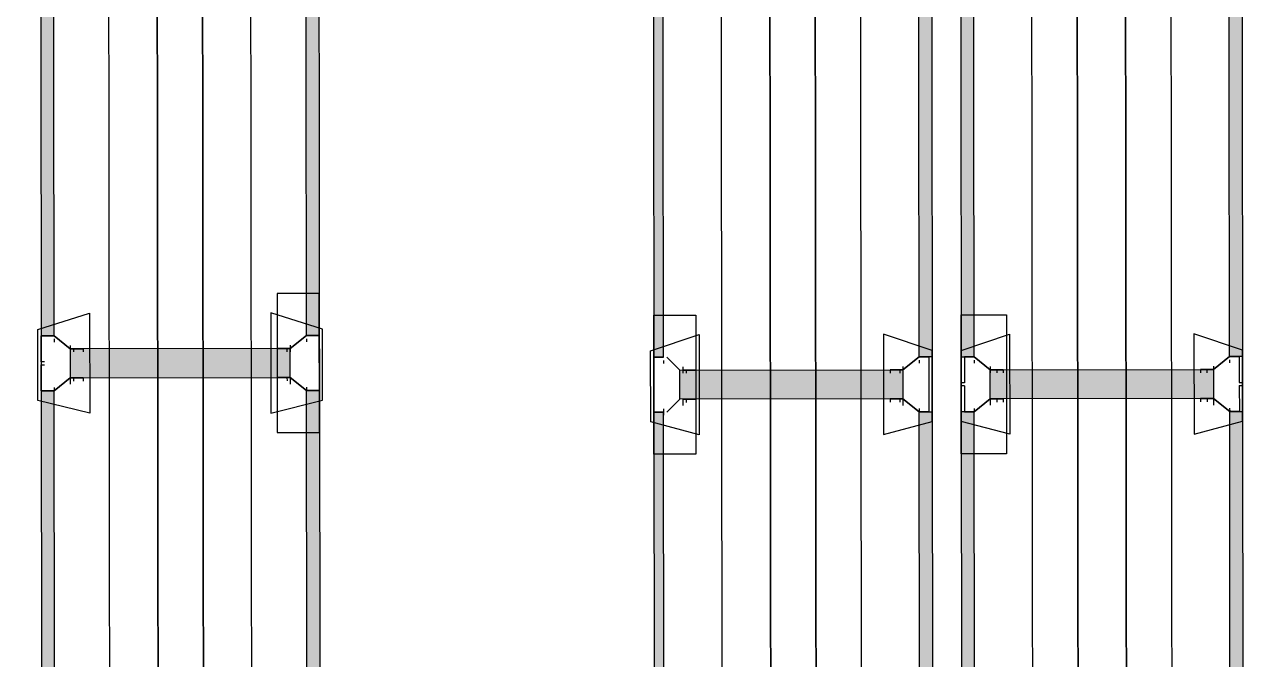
# Model space of a CAD drawing. Header units: feet. Extents: x -99009 to 3252343, y -11094690 to 9035152.
# Drawn here: x 2521594 to 2523581, y -1947488 to -1946464 of the extents above; entities that cross this region are included whole.
import ezdxf

# ---------------------------------------------------------------- set-up
doc = ezdxf.new("R2010")
doc.units = ezdxf.units.FT
doc.layers.add('1', color=1, linetype='Continuous')

# ---------------------------------------------------------------- blocks, each defined once
blk = doc.blocks.new('RM Stand 1')
at = {"transparency": 33554687}
for color, points in [(256, [(735125.6, -1125512.3), (736038.6, -1125491.4), (735125.6, -1125491.4)]), (256, [(735125.6, -1125512.3), (736038.6, -1125512.3), (736038.6, -1125491.4)]), (256, [(736127.3, -1125512.3), (737040.4, -1125491.4), (736127.3, -1125491.4)]), (256, [(736127.3, -1125512.3), (737040.4, -1125512.3), (737040.4, -1125491.4)]), (1, [(736106.4, -1125893.2), (736059.5, -1125538.4), (736059.5, -1125893.2)]), (1, [(736106.4, -1125893.2), (736106.4, -1125538.4), (736059.5, -1125538.4)]), (1, [(736106.4, -1125893.2), (736059.5, -1125538.4), (736059.5, -1125893.2)]), (1, [(736106.4, -1125893.2), (736106.4, -1125538.4), (736059.5, -1125538.4)]), (256, [(735125.6, -1125940.1), (736038.6, -1125919.2), (735125.6, -1125919.2)]), (256, [(735125.6, -1125940.1), (736038.6, -1125940.1), (736038.6, -1125919.2)]), (256, [(736127.3, -1125940.1), (737040.4, -1125919.2), (736127.3, -1125919.2)]), (256, [(736127.3, -1125940.1), (737040.4, -1125940.1), (737040.4, -1125919.2)]), (256, [(735125.6, -1129487.9), (736038.6, -1129508.8), (735125.6, -1129508.8)]), (256, [(735125.6, -1129487.9), (736038.6, -1129487.9), (736038.6, -1129508.8)]), (256, [(736127.3, -1129487.9), (737040.4, -1129508.8), (736127.3, -1129508.8)]), (256, [(736127.3, -1129487.9), (737040.4, -1129487.9), (737040.4, -1129508.8)]), (1, [(736106.4, -1129534.9), (736059.5, -1129894.9), (736059.5, -1129534.9)]), (1, [(736106.4, -1129534.9), (736106.4, -1129894.9), (736059.5, -1129894.9)]), (1, [(736106.4, -1129534.9), (736059.5, -1129894.9), (736059.5, -1129534.9)]), (1, [(736106.4, -1129534.9), (736106.4, -1129894.9), (736059.5, -1129894.9)]), (256, [(735125.6, -1129921), (736038.6, -1129941.9), (735125.6, -1129941.9)]), (256, [(735125.6, -1129921), (736038.6, -1129921), (736038.6, -1129941.9)]), (256, [(736127.3, -1129921), (737040.4, -1129941.9), (736127.3, -1129941.9)]), (256, [(736127.3, -1129921), (737040.4, -1129921), (737040.4, -1129941.9)]), (256, [(735125.6, -1129988.8), (736038.6, -1130009.7), (735125.6, -1130009.7)]), (256, [(735125.6, -1129988.8), (736038.6, -1129988.8), (736038.6, -1130009.7)]), (256, [(736127.3, -1129988.8), (737040.4, -1130009.7), (736127.3, -1130009.7)]), (256, [(736127.3, -1129988.8), (737040.4, -1129988.8), (737040.4, -1130009.7)]), (1, [(736106.4, -1130035.8), (736059.5, -1130395.8), (736059.5, -1130035.8)]), (1, [(736106.4, -1130035.8), (736106.4, -1130395.8), (736059.5, -1130395.8)]), (1, [(736106.4, -1130035.8), (736059.5, -1130395.8), (736059.5, -1130035.8)]), (1, [(736106.4, -1130035.8), (736106.4, -1130395.8), (736059.5, -1130395.8)]), (256, [(735125.6, -1130421.9), (736038.6, -1130437.5), (735125.6, -1130437.5)]), (256, [(735125.6, -1130421.9), (736038.6, -1130421.9), (736038.6, -1130437.5)]), (256, [(736127.3, -1130421.9), (737040.4, -1130437.5), (736127.3, -1130437.5)]), (256, [(736127.3, -1130421.9), (737040.4, -1130421.9), (737040.4, -1130437.5)])]:
    blk.add_hatch(color=color, dxfattribs=at).paths.add_polyline_path(points)
for points in [[(736028.2, -1125486.2), (736002.1, -1125569.7), (736163.8, -1125569.7), (736143, -1125486.2), (736028.2, -1125486.2)], [(736028.2, -1125486.2), (736002.1, -1125569.7), (736163.8, -1125569.7), (736143, -1125486.2), (736028.2, -1125486.2)], [(735125.6, -1125491.4), (736038.6, -1125491.4), (736038.6, -1125512.3), (735125.6, -1125512.3), (735125.6, -1125491.4), (735036.9, -1125491.4)], [(735970.8, -1125491.4), (735970.8, -1125559.3), (736195.1, -1125559.3), (736195.1, -1125491.4), (735970.8, -1125491.4)], [(735970.8, -1125491.4), (735970.8, -1125559.3), (736195.1, -1125559.3), (736195.1, -1125491.4), (735970.8, -1125491.4)], [(736127.3, -1125491.4), (737040.4, -1125491.4), (737040.4, -1125512.3), (736127.3, -1125512.3), (736127.3, -1125491.4), (736038.6, -1125491.4)], [(736038.6, -1125512.3), (736038.6, -1125491.4), (736038.6, -1125512.3)], [(736038.6, -1125491.4), (736080.4, -1125491.4), (736038.6, -1125491.4)], [(736038.6, -1125491.4), (736127.3, -1125491.4)], [(736038.6, -1125512.3), (736038.6, -1125491.4), (736038.6, -1125512.3)], [(736038.6, -1125491.4), (736080.4, -1125491.4), (736038.6, -1125491.4)], [(736080.4, -1125491.4), (736085.6, -1125491.4)], [(736080.4, -1125491.4), (736085.6, -1125491.4)], [(736085.6, -1125491.4), (736127.3, -1125491.4), (736085.6, -1125491.4)], [(736085.6, -1125491.4), (736127.3, -1125491.4), (736085.6, -1125491.4)], [(736127.3, -1125491.4), (736127.3, -1125512.3), (736127.3, -1125491.4)], [(736127.3, -1125491.4), (736127.3, -1125512.3), (736127.3, -1125491.4)], [(736059.5, -1125538.4), (736038.6, -1125512.3), (736059.5, -1125538.4)], [(736059.5, -1125538.4), (736038.6, -1125512.3), (736059.5, -1125538.4)], [(736043.8, -1125512.3), (736049, -1125512.3)], [(736043.8, -1125512.3), (736049, -1125512.3)], [(736127.3, -1125512.3), (736106.4, -1125538.4), (736127.3, -1125512.3)], [(736127.3, -1125512.3), (736106.4, -1125538.4), (736127.3, -1125512.3)], [(736122.1, -1125512.3), (736127.3, -1125512.3)], [(736122.1, -1125512.3), (736127.3, -1125512.3)], [(736054.3, -1125538.4), (736059.5, -1125538.4)], [(736054.3, -1125538.4), (736059.5, -1125538.4)], [(736059.5, -1125543.6), (736059.5, -1125538.4), (736059.5, -1125543.6)], [(736059.5, -1125538.4), (736064.7, -1125538.4)], [(736106.4, -1125893.2), (736106.4, -1125538.4), (736059.5, -1125538.4), (736059.5, -1125893.2), (736106.4, -1125893.2)], [(736059.5, -1125543.6), (736059.5, -1125538.4), (736059.5, -1125543.6)], [(736059.5, -1125538.4), (736064.7, -1125538.4)], [(736106.4, -1125893.2), (736106.4, -1125538.4), (736059.5, -1125538.4), (736059.5, -1125893.2), (736106.4, -1125893.2)], [(736059.5, -1125554), (736059.5, -1125548.8), (736059.5, -1125543.6), (736059.5, -1125548.8), (736059.5, -1125554)], [(736059.5, -1125543.6), (736064.7, -1125543.6)], [(736059.5, -1125554), (736059.5, -1125548.8), (736059.5, -1125543.6), (736059.5, -1125548.8), (736059.5, -1125554)], [(736059.5, -1125543.6), (736064.7, -1125543.6)], [(736106.4, -1125538.4), (736111.7, -1125538.4)], [(736106.4, -1125538.4), (736106.4, -1125543.6), (736106.4, -1125538.4)], [(736106.4, -1125538.4), (736111.7, -1125538.4)], [(736106.4, -1125538.4), (736106.4, -1125543.6), (736106.4, -1125538.4)], [(736106.4, -1125554), (736106.4, -1125548.8), (736106.4, -1125543.6), (736106.4, -1125548.8), (736106.4, -1125554)], [(736106.4, -1125543.6), (736111.7, -1125543.6)], [(736106.4, -1125543.6), (736111.7, -1125543.6)], [(736106.4, -1125554), (736106.4, -1125548.8), (736106.4, -1125543.6), (736106.4, -1125548.8), (736106.4, -1125554)], [(736106.4, -1125543.6), (736111.7, -1125543.6)], [(736106.4, -1125543.6), (736111.7, -1125543.6)], [(736111.7, -1125538.4), (736116.9, -1125538.4)], [(736111.7, -1125538.4), (736116.9, -1125538.4)], [(736059.5, -1125554), (736059.5, -1125559.3), (736059.5, -1125554)], [(736059.5, -1125554), (736059.5, -1125559.3), (736059.5, -1125554)], [(736059.5, -1125559.3), (736064.7, -1125559.3)], [(736059.5, -1125559.3), (736064.7, -1125559.3)], [(736106.4, -1125554), (736106.4, -1125559.3), (736106.4, -1125554)], [(736106.4, -1125554), (736106.4, -1125559.3), (736106.4, -1125554)], [(736106.4, -1125559.3), (736111.7, -1125559.3)], [(736106.4, -1125559.3), (736111.7, -1125559.3)], [(732584.7, -1125679.2), (738584.7, -1125679.2), (738584.7, -1125601), (732584.7, -1125601), (732584.7, -1125679.2)], [(732584.7, -1125752.3), (738584.7, -1125752.3), (738584.7, -1125679.2), (732584.7, -1125679.2), (732584.7, -1125752.3)], [(732584.7, -1125830.6), (738584.7, -1125830.6), (738584.7, -1125752.3), (732584.7, -1125752.3), (732584.7, -1125830.6)], [(736028.2, -1125945.3), (736002.1, -1125861.9), (736163.8, -1125861.9), (736143, -1125945.3), (736028.2, -1125945.3)], [(736028.2, -1125945.3), (736002.1, -1125861.9), (736163.8, -1125861.9), (736143, -1125945.3), (736028.2, -1125945.3)], [(736059.5, -1125877.5), (736059.5, -1125872.3), (736059.5, -1125877.5)], [(736059.5, -1125872.3), (736064.7, -1125872.3)], [(736059.5, -1125877.5), (736059.5, -1125872.3), (736059.5, -1125877.5)], [(736059.5, -1125872.3), (736064.7, -1125872.3)], [(736059.5, -1125877.5), (736059.5, -1125882.7), (736059.5, -1125887.9), (736059.5, -1125882.7), (736059.5, -1125877.5)], [(736059.5, -1125877.5), (736059.5, -1125882.7), (736059.5, -1125887.9), (736059.5, -1125882.7), (736059.5, -1125877.5)], [(736106.4, -1125877.5), (736106.4, -1125872.3), (736106.4, -1125877.5)], [(736106.4, -1125872.3), (736111.7, -1125872.3)], [(736106.4, -1125877.5), (736106.4, -1125872.3), (736106.4, -1125877.5)], [(736106.4, -1125872.3), (736111.7, -1125872.3)], [(736106.4, -1125877.5), (736106.4, -1125882.7), (736106.4, -1125887.9), (736106.4, -1125882.7), (736106.4, -1125877.5)], [(736106.4, -1125877.5), (736106.4, -1125882.7), (736106.4, -1125887.9), (736106.4, -1125882.7), (736106.4, -1125877.5)], [(736059.5, -1125893.2), (736038.6, -1125919.2), (736059.5, -1125893.2)], [(736059.5, -1125893.2), (736038.6, -1125919.2), (736059.5, -1125893.2)], [(736054.3, -1125893.2), (736059.5, -1125893.2)], [(736054.3, -1125893.2), (736059.5, -1125893.2)], [(736059.5, -1125887.9), (736064.7, -1125887.9)], [(736059.5, -1125887.9), (736059.5, -1125893.2), (736059.5, -1125887.9)], [(736059.5, -1125887.9), (736064.7, -1125887.9)], [(736059.5, -1125887.9), (736059.5, -1125893.2), (736059.5, -1125887.9)], [(736059.5, -1125893.2), (736064.7, -1125893.2)], [(736059.5, -1125893.2), (736064.7, -1125893.2)], [(736106.4, -1125887.9), (736111.7, -1125887.9)], [(736106.4, -1125893.2), (736106.4, -1125887.9), (736106.4, -1125893.2)], [(736106.4, -1125887.9), (736111.7, -1125887.9)], [(736106.4, -1125887.9), (736111.7, -1125887.9)], [(736106.4, -1125893.2), (736106.4, -1125887.9), (736106.4, -1125893.2)], [(736106.4, -1125887.9), (736111.7, -1125887.9)], [(736127.3, -1125919.2), (736106.4, -1125893.2), (736127.3, -1125919.2)], [(736106.4, -1125893.2), (736111.7, -1125893.2)], [(736127.3, -1125919.2), (736106.4, -1125893.2), (736127.3, -1125919.2)], [(736106.4, -1125893.2), (736111.7, -1125893.2)], [(736111.7, -1125893.2), (736116.9, -1125893.2)], [(736111.7, -1125893.2), (736116.9, -1125893.2)], [(735125.6, -1125940.1), (736038.6, -1125940.1), (736038.6, -1125919.2), (735125.6, -1125919.2), (735125.6, -1125940.1)], [(736038.6, -1125919.2), (736038.6, -1125940.1), (736038.6, -1125919.2)], [(736038.6, -1125919.2), (736038.6, -1125940.1), (736038.6, -1125919.2)], [(736043.8, -1125919.2), (736049, -1125919.2)], [(736043.8, -1125919.2), (736049, -1125919.2)], [(736122.1, -1125919.2), (736127.3, -1125919.2)], [(736122.1, -1125919.2), (736127.3, -1125919.2)], [(736127.3, -1125940.1), (737040.4, -1125940.1), (737040.4, -1125919.2), (736127.3, -1125919.2), (736127.3, -1125940.1)], [(736127.3, -1125940.1), (736127.3, -1125919.2), (736127.3, -1125940.1)], [(736127.3, -1125940.1), (736127.3, -1125919.2), (736127.3, -1125940.1)], [(736038.6, -1125940.1), (736127.3, -1125940.1)], [(736038.6, -1125940.1), (736080.4, -1125940.1), (736038.6, -1125940.1)], [(736038.6, -1125940.1), (736127.3, -1125940.1)], [(736038.6, -1125940.1), (736080.4, -1125940.1), (736038.6, -1125940.1)], [(736080.4, -1125934.9), (736080.4, -1125940.1)], [(736080.4, -1125934.9), (736080.4, -1125940.1)], [(736085.6, -1125940.1), (736085.6, -1125934.9)], [(736085.6, -1125940.1), (736085.6, -1125934.9)], [(736085.6, -1125940.1), (736127.3, -1125940.1), (736085.6, -1125940.1)], [(736085.6, -1125940.1), (736127.3, -1125940.1), (736085.6, -1125940.1)], [(735125.6, -1129487.9), (736038.6, -1129487.9), (736038.6, -1129508.8), (735125.6, -1129508.8), (735125.6, -1129487.9)], [(736028.2, -1129487.9), (736002.1, -1129566.2), (736163.8, -1129566.2), (736143, -1129487.9), (736028.2, -1129487.9)], [(736028.2, -1129487.9), (736002.1, -1129566.2), (736163.8, -1129566.2), (736143, -1129487.9), (736028.2, -1129487.9)], [(736038.6, -1129487.9), (736127.3, -1129487.9)], [(736038.6, -1129487.9), (736038.6, -1129508.8)], [(736080.4, -1129487.9), (736038.6, -1129487.9)], [(736038.6, -1129487.9), (736127.3, -1129487.9)], [(736038.6, -1129487.9), (736038.6, -1129508.8)], [(736080.4, -1129487.9), (736038.6, -1129487.9)], [(736038.6, -1129508.8), (736038.6, -1129493.2)], [(736038.6, -1129493.2), (736080.4, -1129493.2)], [(736038.6, -1129508.8), (736038.6, -1129493.2)], [(736038.6, -1129493.2), (736080.4, -1129493.2)], [(736080.4, -1129493.2), (736080.4, -1129487.9)], [(736080.4, -1129493.2), (736080.4, -1129487.9)], [(736085.6, -1129487.9), (736090.8, -1129487.9)], [(736085.6, -1129493.2), (736085.6, -1129487.9)], [(736127.3, -1129487.9), (736085.6, -1129487.9)], [(736085.6, -1129487.9), (736090.8, -1129487.9)], [(736085.6, -1129493.2), (736085.6, -1129487.9)], [(736127.3, -1129487.9), (736085.6, -1129487.9)], [(736085.6, -1129493.2), (736090.8, -1129493.2)], [(736085.6, -1129493.2), (736127.3, -1129493.2)], [(736085.6, -1129493.2), (736090.8, -1129493.2)], [(736085.6, -1129493.2), (736127.3, -1129493.2)], [(736127.3, -1129487.9), (737040.4, -1129487.9), (737040.4, -1129508.8), (736127.3, -1129508.8), (736127.3, -1129487.9)], [(736127.3, -1129493.2), (736127.3, -1129508.8), (736127.3, -1129487.9)], [(736127.3, -1129493.2), (736127.3, -1129508.8), (736127.3, -1129487.9)], [(736059.5, -1129534.9), (736038.6, -1129508.8), (736059.5, -1129534.9)], [(736059.5, -1129534.9), (736038.6, -1129508.8), (736059.5, -1129534.9)], [(736043.8, -1129508.8), (736049, -1129508.8)], [(736043.8, -1129508.8), (736049, -1129508.8)], [(736127.3, -1129508.8), (736106.4, -1129534.9), (736127.3, -1129508.8)], [(736127.3, -1129508.8), (736106.4, -1129534.9), (736127.3, -1129508.8)], [(736122.1, -1129508.8), (736127.3, -1129508.8)], [(736122.1, -1129508.8), (736127.3, -1129508.8)], [(736054.3, -1129534.9), (736059.5, -1129534.9)], [(736054.3, -1129534.9), (736059.5, -1129534.9)], [(736059.5, -1129545.3), (736059.5, -1129534.9), (736059.5, -1129545.3)], [(736059.5, -1129534.9), (736064.7, -1129534.9)], [(736106.4, -1129534.9), (736106.4, -1129894.9), (736059.5, -1129894.9), (736059.5, -1129534.9), (736106.4, -1129534.9)], [(736059.5, -1129545.3), (736059.5, -1129534.9), (736059.5, -1129545.3)], [(736059.5, -1129534.9), (736064.7, -1129534.9)], [(736106.4, -1129534.9), (736106.4, -1129894.9), (736059.5, -1129894.9), (736059.5, -1129534.9), (736106.4, -1129534.9)], [(736106.4, -1129534.9), (736111.7, -1129534.9)], [(736106.4, -1129534.9), (736106.4, -1129545.3), (736106.4, -1129534.9)], [(736106.4, -1129534.9), (736111.7, -1129534.9)], [(736106.4, -1129534.9), (736106.4, -1129545.3), (736106.4, -1129534.9)], [(736111.7, -1129534.9), (736116.9, -1129534.9)], [(736111.7, -1129534.9), (736116.9, -1129534.9)], [(736059.5, -1129550.6), (736059.5, -1129545.3), (736059.5, -1129550.6)], [(736059.5, -1129545.3), (736064.7, -1129545.3)], [(736059.5, -1129550.6), (736059.5, -1129545.3), (736059.5, -1129550.6)], [(736059.5, -1129545.3), (736064.7, -1129545.3)], [(736059.5, -1129550.6), (736059.5, -1129555.8), (736059.5, -1129550.6)], [(736059.5, -1129550.6), (736059.5, -1129555.8), (736059.5, -1129550.6)], [(736059.5, -1129555.8), (736064.7, -1129555.8)], [(736059.5, -1129555.8), (736064.7, -1129555.8)], [(736106.4, -1129550.6), (736106.4, -1129545.3), (736106.4, -1129550.6)], [(736106.4, -1129545.3), (736111.7, -1129545.3)], [(736106.4, -1129545.3), (736111.7, -1129545.3)], [(736106.4, -1129550.6), (736106.4, -1129545.3), (736106.4, -1129550.6)], [(736106.4, -1129545.3), (736111.7, -1129545.3)], [(736106.4, -1129545.3), (736111.7, -1129545.3)], [(736106.4, -1129550.6), (736106.4, -1129555.8), (736106.4, -1129550.6)], [(736106.4, -1129550.6), (736106.4, -1129555.8), (736106.4, -1129550.6)], [(736106.4, -1129555.8), (736111.7, -1129555.8)], [(736106.4, -1129555.8), (736111.7, -1129555.8)], [(732584.7, -1129602.7), (738584.7, -1129602.7), (738584.7, -1129675.8), (732584.7, -1129675.8), (732584.7, -1129602.7)], [(732584.7, -1129675.8), (738584.7, -1129675.8), (738584.7, -1129754), (732584.7, -1129754), (732584.7, -1129675.8)], [(732584.7, -1129754), (738584.7, -1129754), (738584.7, -1129827.1), (732584.7, -1129827.1), (732584.7, -1129754)], [(735970.8, -1129941.9), (735970.8, -1129868.8), (736195.1, -1129868.8), (736195.1, -1129941.9), (735970.8, -1129941.9)], [(735970.8, -1129941.9), (735970.8, -1129868.8), (736195.1, -1129868.8), (736195.1, -1129941.9), (735970.8, -1129941.9)], [(736028.2, -1129941.9), (736002.1, -1129863.6), (736163.8, -1129863.6), (736143, -1129941.9), (736028.2, -1129941.9)], [(736028.2, -1129941.9), (736002.1, -1129863.6), (736163.8, -1129863.6), (736143, -1129941.9), (736028.2, -1129941.9)], [(736059.5, -1129879.2), (736059.5, -1129874), (736059.5, -1129879.2)], [(736059.5, -1129874), (736064.7, -1129874)], [(736059.5, -1129879.2), (736059.5, -1129874), (736059.5, -1129879.2)], [(736059.5, -1129874), (736064.7, -1129874)], [(736059.5, -1129879.2), (736059.5, -1129884.5), (736059.5, -1129879.2)], [(736059.5, -1129879.2), (736059.5, -1129884.5), (736059.5, -1129879.2)], [(736106.4, -1129879.2), (736106.4, -1129874), (736106.4, -1129879.2)], [(736106.4, -1129874), (736111.7, -1129874)], [(736106.4, -1129879.2), (736106.4, -1129874), (736106.4, -1129879.2)], [(736106.4, -1129874), (736111.7, -1129874)], [(736106.4, -1129879.2), (736106.4, -1129884.5), (736106.4, -1129879.2)], [(736106.4, -1129879.2), (736106.4, -1129884.5), (736106.4, -1129879.2)], [(736059.5, -1129894.9), (736038.6, -1129921), (736059.5, -1129894.9)], [(736059.5, -1129894.9), (736038.6, -1129921), (736059.5, -1129894.9)], [(736054.3, -1129894.9), (736059.5, -1129894.9)], [(736054.3, -1129894.9), (736059.5, -1129894.9)], [(736059.5, -1129884.5), (736064.7, -1129884.5)], [(736059.5, -1129884.5), (736059.5, -1129894.9), (736059.5, -1129884.5)], [(736059.5, -1129884.5), (736064.7, -1129884.5)], [(736059.5, -1129884.5), (736059.5, -1129894.9), (736059.5, -1129884.5)], [(736059.5, -1129894.9), (736064.7, -1129894.9)], [(736059.5, -1129894.9), (736064.7, -1129894.9)], [(736106.4, -1129884.5), (736111.7, -1129884.5)], [(736106.4, -1129894.9), (736106.4, -1129884.5), (736106.4, -1129894.9)], [(736106.4, -1129884.5), (736111.7, -1129884.5)], [(736106.4, -1129884.5), (736111.7, -1129884.5)], [(736106.4, -1129894.9), (736106.4, -1129884.5), (736106.4, -1129894.9)], [(736106.4, -1129884.5), (736111.7, -1129884.5)], [(736127.3, -1129921), (736106.4, -1129894.9), (736127.3, -1129921)], [(736106.4, -1129894.9), (736111.7, -1129894.9)], [(736127.3, -1129921), (736106.4, -1129894.9), (736127.3, -1129921)], [(736106.4, -1129894.9), (736111.7, -1129894.9)], [(736111.7, -1129894.9), (736116.9, -1129894.9)], [(736111.7, -1129894.9), (736116.9, -1129894.9)], [(735125.6, -1129941.9), (736038.6, -1129941.9), (736038.6, -1129921), (735125.6, -1129921), (735125.6, -1129941.9), (735036.9, -1129941.9)], [(736127.3, -1129941.9), (737040.4, -1129941.9), (737040.4, -1129921), (736127.3, -1129921), (736127.3, -1129941.9), (736038.6, -1129941.9)], [(736038.6, -1129921), (736038.6, -1129936.6)], [(736038.6, -1129941.9), (736038.6, -1129921)], [(736038.6, -1129921), (736038.6, -1129936.6)], [(736038.6, -1129941.9), (736038.6, -1129921)], [(736038.6, -1129936.6), (736080.4, -1129936.6)], [(736038.6, -1129936.6), (736080.4, -1129936.6)], [(736043.8, -1129921), (736049, -1129921)], [(736043.8, -1129921), (736049, -1129921)], [(736080.4, -1129936.6), (736080.4, -1129941.9)], [(736080.4, -1129936.6), (736080.4, -1129941.9)], [(736085.6, -1129936.6), (736090.8, -1129936.6)], [(736085.6, -1129936.6), (736085.6, -1129941.9)], [(736085.6, -1129936.6), (736127.3, -1129936.6)], [(736085.6, -1129936.6), (736090.8, -1129936.6)], [(736085.6, -1129936.6), (736085.6, -1129941.9)], [(736085.6, -1129936.6), (736127.3, -1129936.6)], [(736122.1, -1129921), (736127.3, -1129921)], [(736122.1, -1129921), (736127.3, -1129921)], [(736127.3, -1129936.6), (736127.3, -1129921), (736127.3, -1129941.9)], [(736127.3, -1129936.6), (736127.3, -1129921), (736127.3, -1129941.9)], [(736080.4, -1129941.9), (736038.6, -1129941.9)], [(736038.6, -1129941.9), (736127.3, -1129941.9)], [(736080.4, -1129941.9), (736038.6, -1129941.9)], [(736085.6, -1129941.9), (736090.8, -1129941.9)], [(736127.3, -1129941.9), (736085.6, -1129941.9)], [(736085.6, -1129941.9), (736090.8, -1129941.9)], [(736127.3, -1129941.9), (736085.6, -1129941.9)], [(735125.6, -1129988.8), (736038.6, -1129988.8), (736038.6, -1130009.7), (735125.6, -1130009.7), (735125.6, -1129988.8)], [(736028.2, -1129988.8), (736002.1, -1130067.1), (736163.8, -1130067.1), (736143, -1129988.8), (736028.2, -1129988.8)], [(736028.2, -1129988.8), (736002.1, -1130067.1), (736163.8, -1130067.1), (736143, -1129988.8), (736028.2, -1129988.8)], [(736038.6, -1129988.8), (736127.3, -1129988.8)], [(736038.6, -1129988.8), (736038.6, -1130009.7)], [(736080.4, -1129988.8), (736038.6, -1129988.8)], [(736038.6, -1129988.8), (736127.3, -1129988.8)], [(736038.6, -1129988.8), (736038.6, -1130009.7)], [(736080.4, -1129988.8), (736038.6, -1129988.8)], [(736038.6, -1130009.7), (736038.6, -1129994)], [(736038.6, -1129994), (736080.4, -1129994)], [(736038.6, -1130009.7), (736038.6, -1129994)], [(736038.6, -1129994), (736080.4, -1129994)], [(736080.4, -1129988.8), (736085.6, -1129988.8)], [(736080.4, -1129988.8), (736085.6, -1129988.8)], [(736080.4, -1129994), (736085.6, -1129994)], [(736080.4, -1129994), (736085.6, -1129994)], [(736085.6, -1129988.8), (736090.8, -1129988.8)], [(736085.6, -1129988.8), (736090.8, -1129988.8)], [(736127.3, -1129988.8), (736085.6, -1129988.8)], [(736085.6, -1129988.8), (736090.8, -1129988.8)], [(736085.6, -1129988.8), (736090.8, -1129988.8)], [(736127.3, -1129988.8), (736085.6, -1129988.8)], [(736085.6, -1129994), (736090.8, -1129994)], [(736085.6, -1129994), (736090.8, -1129994)], [(736085.6, -1129994), (736127.3, -1129994)], [(736085.6, -1129994), (736090.8, -1129994)], [(736085.6, -1129994), (736090.8, -1129994)], [(736085.6, -1129994), (736127.3, -1129994)], [(736127.3, -1129988.8), (737040.4, -1129988.8), (737040.4, -1130009.7), (736127.3, -1130009.7), (736127.3, -1129988.8)], [(736127.3, -1129994), (736127.3, -1130009.7), (736127.3, -1129988.8)], [(736127.3, -1129994), (736127.3, -1130009.7), (736127.3, -1129988.8)], [(736059.5, -1130035.8), (736038.6, -1130009.7), (736059.5, -1130035.8)], [(736059.5, -1130035.8), (736038.6, -1130009.7), (736059.5, -1130035.8)], [(736043.8, -1130009.7), (736049, -1130009.7)], [(736043.8, -1130009.7), (736049, -1130009.7)], [(736127.3, -1130009.7), (736106.4, -1130035.8), (736127.3, -1130009.7)], [(736127.3, -1130009.7), (736106.4, -1130035.8), (736127.3, -1130009.7)], [(736122.1, -1130009.7), (736127.3, -1130009.7)], [(736122.1, -1130009.7), (736127.3, -1130009.7)], [(736054.3, -1130035.8), (736059.5, -1130035.8)], [(736054.3, -1130035.8), (736059.5, -1130035.8)], [(736059.5, -1130041), (736059.5, -1130035.8), (736059.5, -1130041)], [(736059.5, -1130035.8), (736064.7, -1130035.8)], [(736106.4, -1130035.8), (736106.4, -1130395.8), (736059.5, -1130395.8), (736059.5, -1130035.8), (736106.4, -1130035.8)], [(736059.5, -1130041), (736059.5, -1130035.8), (736059.5, -1130041)], [(736059.5, -1130035.8), (736064.7, -1130035.8)], [(736106.4, -1130035.8), (736106.4, -1130395.8), (736059.5, -1130395.8), (736059.5, -1130035.8), (736106.4, -1130035.8)], [(736106.4, -1130035.8), (736111.7, -1130035.8)], [(736106.4, -1130035.8), (736106.4, -1130041), (736106.4, -1130035.8)], [(736106.4, -1130035.8), (736111.7, -1130035.8)], [(736106.4, -1130035.8), (736106.4, -1130041), (736106.4, -1130035.8)], [(736111.7, -1130035.8), (736116.9, -1130035.8)], [(736111.7, -1130035.8), (736116.9, -1130035.8)], [(736059.5, -1130051.4), (736059.5, -1130046.2), (736059.5, -1130041), (736059.5, -1130046.2), (736059.5, -1130051.4)], [(736059.5, -1130041), (736064.7, -1130041)], [(736059.5, -1130051.4), (736059.5, -1130046.2), (736059.5, -1130041), (736059.5, -1130046.2), (736059.5, -1130051.4)], [(736059.5, -1130041), (736064.7, -1130041)], [(736059.5, -1130051.4), (736059.5, -1130056.6), (736059.5, -1130051.4)], [(736059.5, -1130051.4), (736059.5, -1130056.6), (736059.5, -1130051.4)], [(736059.5, -1130056.6), (736064.7, -1130056.6)], [(736059.5, -1130056.6), (736064.7, -1130056.6)], [(736106.4, -1130051.4), (736106.4, -1130046.2), (736106.4, -1130041), (736106.4, -1130046.2), (736106.4, -1130051.4)], [(736106.4, -1130041), (736111.7, -1130041)], [(736106.4, -1130041), (736111.7, -1130041)], [(736106.4, -1130051.4), (736106.4, -1130046.2), (736106.4, -1130041), (736106.4, -1130046.2), (736106.4, -1130051.4)], [(736106.4, -1130041), (736111.7, -1130041)], [(736106.4, -1130041), (736111.7, -1130041)], [(736106.4, -1130051.4), (736106.4, -1130056.6), (736106.4, -1130051.4)], [(736106.4, -1130051.4), (736106.4, -1130056.6), (736106.4, -1130051.4)], [(736106.4, -1130056.6), (736111.7, -1130056.6)], [(736106.4, -1130056.6), (736111.7, -1130056.6)], [(732584.7, -1130103.6), (738584.7, -1130103.6), (738584.7, -1130176.6), (732584.7, -1130176.6), (732584.7, -1130103.6)], [(732584.7, -1130176.6), (738584.7, -1130176.6), (738584.7, -1130249.7), (732584.7, -1130249.7), (732584.7, -1130176.6)], [(732584.7, -1130249.7), (738584.7, -1130249.7), (738584.7, -1130327.9), (732584.7, -1130327.9), (732584.7, -1130249.7)], [(735970.8, -1130437.5), (735970.8, -1130369.7), (736195.1, -1130369.7), (736195.1, -1130437.5), (735970.8, -1130437.5)], [(735970.8, -1130437.5), (735970.8, -1130369.7), (736195.1, -1130369.7), (736195.1, -1130437.5), (735970.8, -1130437.5)], [(736028.2, -1130442.7), (736002.1, -1130364.5), (736163.8, -1130364.5), (736143, -1130442.7), (736028.2, -1130442.7)], [(736028.2, -1130442.7), (736002.1, -1130364.5), (736163.8, -1130364.5), (736143, -1130442.7), (736028.2, -1130442.7)], [(736059.5, -1130380.1), (736059.5, -1130369.7), (736059.5, -1130380.1)], [(736059.5, -1130369.7), (736064.7, -1130369.7)], [(736059.5, -1130380.1), (736059.5, -1130369.7), (736059.5, -1130380.1)], [(736059.5, -1130369.7), (736064.7, -1130369.7)], [(736106.4, -1130380.1), (736106.4, -1130369.7), (736106.4, -1130380.1)], [(736106.4, -1130369.7), (736111.7, -1130369.7)], [(736106.4, -1130380.1), (736106.4, -1130369.7), (736106.4, -1130380.1)], [(736106.4, -1130369.7), (736111.7, -1130369.7)], [(736059.5, -1130395.8), (736038.6, -1130416.6), (736059.5, -1130395.8)], [(736059.5, -1130395.8), (736038.6, -1130416.6), (736059.5, -1130395.8)], [(736054.3, -1130390.6), (736059.5, -1130390.6)], [(736054.3, -1130390.6), (736059.5, -1130390.6)], [(736059.5, -1130380.1), (736059.5, -1130385.3), (736059.5, -1130380.1)], [(736059.5, -1130380.1), (736059.5, -1130385.3), (736059.5, -1130380.1)], [(736059.5, -1130385.3), (736064.7, -1130385.3)], [(736059.5, -1130385.3), (736059.5, -1130390.6), (736059.5, -1130385.3)], [(736059.5, -1130385.3), (736064.7, -1130385.3)], [(736059.5, -1130385.3), (736059.5, -1130390.6), (736059.5, -1130385.3)], [(736059.5, -1130390.6), (736064.7, -1130390.6)], [(736059.5, -1130390.6), (736064.7, -1130390.6)], [(736106.4, -1130380.1), (736106.4, -1130385.3), (736106.4, -1130380.1)], [(736106.4, -1130380.1), (736106.4, -1130385.3), (736106.4, -1130380.1)], [(736106.4, -1130385.3), (736111.7, -1130385.3)], [(736106.4, -1130390.6), (736106.4, -1130385.3), (736106.4, -1130390.6)], [(736106.4, -1130385.3), (736111.7, -1130385.3)], [(736106.4, -1130385.3), (736111.7, -1130385.3)], [(736106.4, -1130390.6), (736106.4, -1130385.3), (736106.4, -1130390.6)], [(736106.4, -1130385.3), (736111.7, -1130385.3)], [(736106.4, -1130390.6), (736111.7, -1130390.6)], [(736106.4, -1130390.6), (736111.7, -1130390.6)], [(736127.3, -1130416.6), (736106.4, -1130395.8), (736127.3, -1130416.6)], [(736127.3, -1130416.6), (736106.4, -1130395.8), (736127.3, -1130416.6)], [(736111.7, -1130390.6), (736116.9, -1130390.6)], [(736111.7, -1130390.6), (736116.9, -1130390.6)], [(735125.6, -1130437.5), (736038.6, -1130437.5), (736038.6, -1130421.9), (735125.6, -1130421.9), (735125.6, -1130437.5), (735036.9, -1130437.5)], [(736127.3, -1130437.5), (737040.4, -1130437.5), (737040.4, -1130421.9), (736127.3, -1130421.9), (736127.3, -1130437.5), (736038.6, -1130437.5)], [(736038.6, -1130421.9), (736038.6, -1130437.5), (736038.6, -1130421.9)], [(736038.6, -1130421.9), (736038.6, -1130437.5), (736038.6, -1130421.9)], [(736043.8, -1130421.9), (736049, -1130421.9)], [(736043.8, -1130421.9), (736049, -1130421.9)], [(736122.1, -1130421.9), (736127.3, -1130421.9)], [(736122.1, -1130421.9), (736127.3, -1130421.9)], [(736127.3, -1130437.5), (736127.3, -1130421.9), (736127.3, -1130437.5)], [(736127.3, -1130421.9), (736132.5, -1130421.9)], [(736127.3, -1130437.5), (736127.3, -1130421.9), (736127.3, -1130437.5)], [(736127.3, -1130421.9), (736132.5, -1130421.9)], [(736038.6, -1130437.5), (736080.4, -1130437.5), (736038.6, -1130437.5)], [(736038.6, -1130437.5), (736127.3, -1130437.5)], [(736038.6, -1130437.5), (736080.4, -1130437.5), (736038.6, -1130437.5)], [(736080.4, -1130437.5), (736085.6, -1130437.5)], [(736080.4, -1130437.5), (736085.6, -1130437.5)], [(736085.6, -1130437.5), (736127.3, -1130437.5), (736085.6, -1130437.5)], [(736085.6, -1130437.5), (736127.3, -1130437.5), (736085.6, -1130437.5)]]:
    blk.add_lwpolyline(points, dxfattribs=at)

msp = doc.modelspace()

# ---------------------------------------------------------------- linework, layer by layer
at = {"layer": '1'}
msp.add_arc((2520410.24778, -1978395.99612), 100000, 84.1346387202, 194.3871675539, dxfattribs=at)

# ---------------------------------------------------------------- block references
at = {"color": 3}
for p, rotation in [((3646724.07666, -1209649.34057), 270.0650517140731), ((3652209.80031, -1209678.72272), 270.0650517140734)]:
    msp.add_blockref('RM Stand 1', p, dxfattribs=dict(at, rotation=rotation))

doc.saveas('drawing.dxf')
